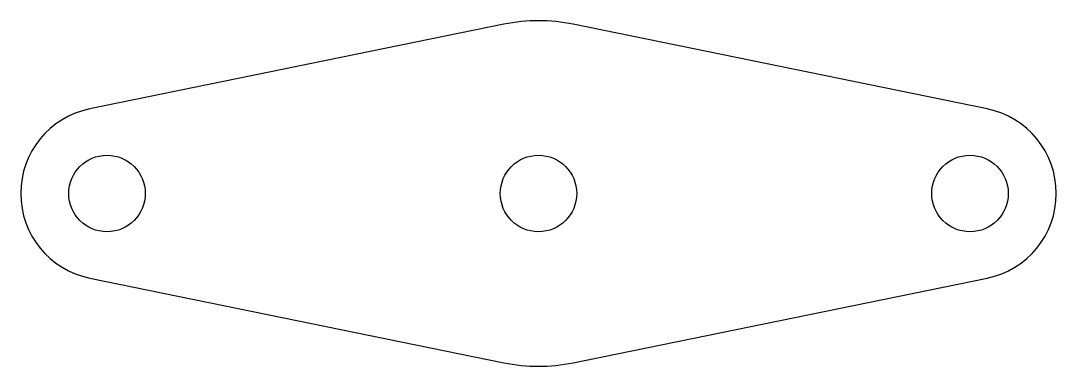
# Model space of a CAD drawing. Extents: x -42 to 42, y -14 to 14.
import ezdxf

# ---------------------------------------------------------------- set-up
doc = ezdxf.new("R2010")
doc.units = 0
doc.layers.get('0').update_dxf_attribs({"linetype": 'CONTINUOUS'})

msp = doc.modelspace()

# ---------------------------------------------------------------- linework, layer by layer
at = {"color": 7, "linetype": 'CONTINUOUS'}
for p, q in [((-2.8, 13.717), (-36.4, 6.859)), ((36.4, 6.859), (2.8, 13.717)), ((-36.4, -6.859), (-2.8, -13.717)), ((2.8, -13.717), (36.4, -6.859))]:
    msp.add_line(p, q, dxfattribs=at)
for centre in [(-35, 0), (0, 0), (35, 0)]:
    msp.add_circle(centre, 3.1, dxfattribs=at)
for centre, radius, start, end in [((0, 0), 14, 78.46304, 101.53696), ((-35, 0), 7, 101.53696, 258.46304), ((35, 0), 7, 281.53696, 78.46304), ((0, 0), 14, 258.46304, 281.53696)]:
    msp.add_arc(centre, radius, start, end, dxfattribs=at)

doc.saveas('drawing.dxf')
